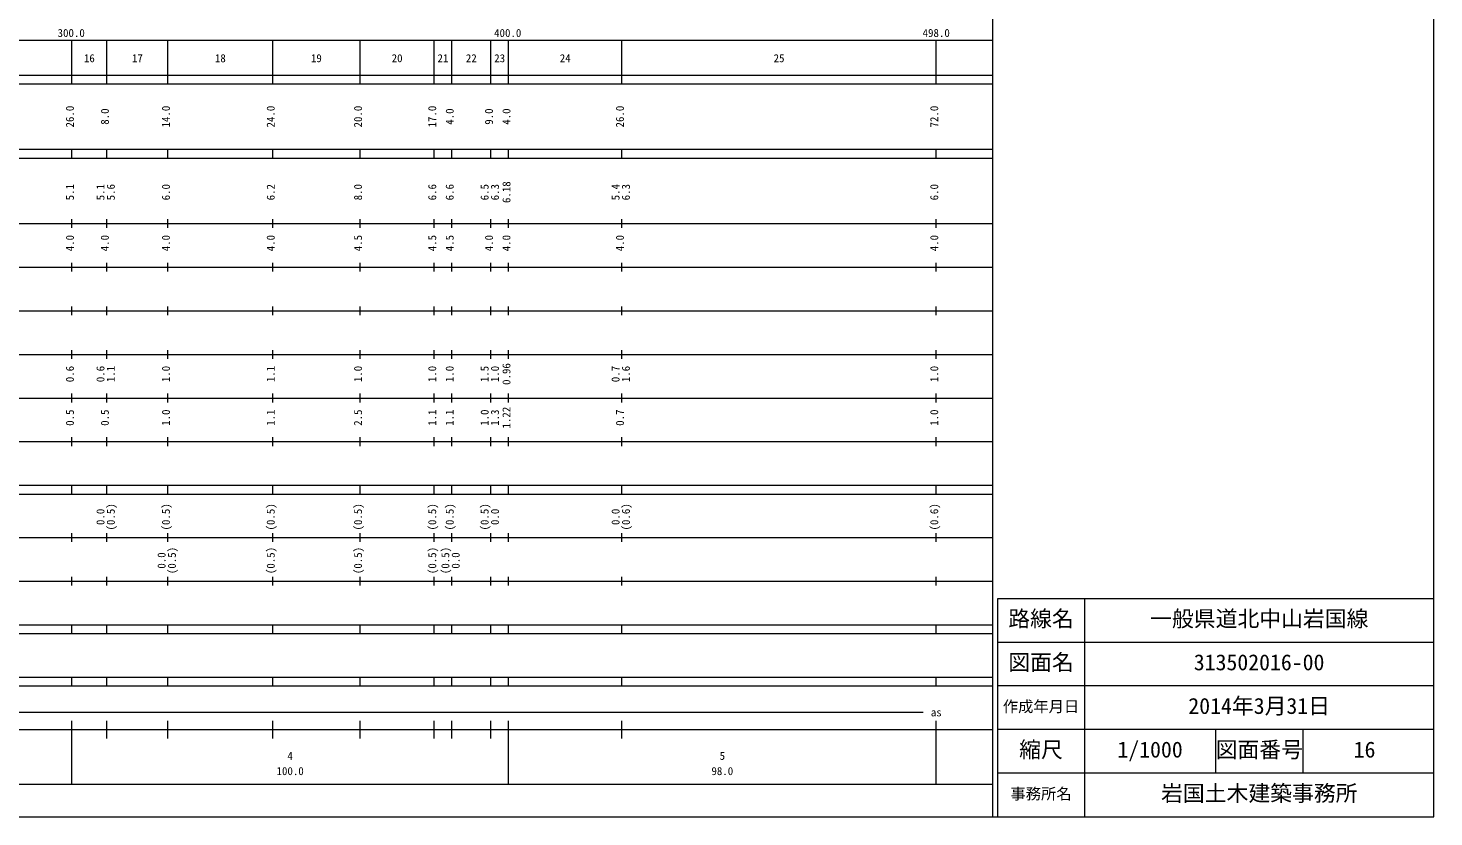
# Model space of a CAD drawing. Units: millimetres on the paper, enlarged 1000 times. Extents: x -625 to 705456, y -625 to 360858.
# Drawn here: x 383423 to 705456, y 858 to 181631 of the extents above; entities that cross this region are included whole.
import ezdxf
from ezdxf.enums import TextEntityAlignment as Align

# ---------------------------------------------------------------- set-up
doc = ezdxf.new("R2010")
doc.units = ezdxf.units.MM
doc.header["$LTSCALE"] = 1000
doc.layers.add('S-SUV', color=7, linetype='Continuous', lineweight=13)
doc.styles.add('ＭＳ ゴシック', font='')
doc.styles.get('ＭＳ ゴシック').set_extended_font_data('MS Gothic')

msp = doc.modelspace()

# ---------------------------------------------------------------- linework, layer by layer
at = {"layer": 'S-SUV'}
for p, q in [((705456, 858), (705456, 360858)), ((604456, 858), (604456, 350858)), ((93456, 178858), (604456, 178858)), ((393456, 168858), (393456, 178858)), ((401456, 168858), (401456, 178858)), ((415456, 168858), (415456, 178858)), ((439456, 168858), (439456, 178858)), ((459456, 168858), (459456, 178858)), ((476456, 168858), (476456, 178858)), ((480456, 168858), (480456, 178858)), ((489456, 168858), (489456, 178858)), ((493456, 168858), (493456, 178858)), ((519456, 168858), (519456, 178858)), ((591456, 168858), (591456, 178858)), ((65456, 170858), (604456, 170858)), ((65456, 168858), (604456, 168858)), ((65456, 153858), (604456, 153858)), ((65456, 151858), (604456, 151858)), ((393456, 151858), (393456, 153858)), ((401456, 151858), (401456, 153858)), ((415456, 151858), (415456, 153858)), ((439456, 151858), (439456, 153858)), ((459456, 151858), (459456, 153858)), ((476456, 151858), (476456, 153858)), ((480456, 151858), (480456, 153858)), ((489456, 151858), (489456, 153858)), ((493456, 151858), (493456, 153858)), ((519456, 151858), (519456, 153858)), ((591456, 151858), (591456, 153858)), ((65456, 136858), (604456, 136858)), ((393456, 135858), (393456, 137858)), ((401456, 135858), (401456, 137858)), ((415456, 135858), (415456, 137858)), ((439456, 135858), (439456, 137858)), ((459456, 135858), (459456, 137858)), ((476456, 135858), (476456, 137858)), ((480456, 135858), (480456, 137858)), ((489456, 135858), (489456, 137858)), ((493456, 135858), (493456, 137858)), ((519456, 135858), (519456, 137858)), ((591456, 135858), (591456, 137858)), ((71456, 126858), (604456, 126858)), ((393456, 125858), (393456, 127858)), ((401456, 125858), (401456, 127858)), ((415456, 125858), (415456, 127858)), ((439456, 125858), (439456, 127858)), ((459456, 125858), (459456, 127858)), ((476456, 125858), (476456, 127858)), ((480456, 125858), (480456, 127858)), ((489456, 125858), (489456, 127858)), ((493456, 125858), (493456, 127858)), ((519456, 125858), (519456, 127858)), ((591456, 125858), (591456, 127858)), ((77456, 116858), (604456, 116858)), ((393456, 115858), (393456, 117858)), ((401456, 115858), (401456, 117858)), ((415456, 115858), (415456, 117858)), ((439456, 115858), (439456, 117858)), ((459456, 115858), (459456, 117858)), ((476456, 115858), (476456, 117858)), ((480456, 115858), (480456, 117858)), ((489456, 115858), (489456, 117858)), ((493456, 115858), (493456, 117858)), ((519456, 115858), (519456, 117858)), ((591456, 115858), (591456, 117858)), ((71456, 106858), (604456, 106858)), ((393456, 105858), (393456, 107858)), ((401456, 105858), (401456, 107858)), ((415456, 105858), (415456, 107858)), ((439456, 105858), (439456, 107858)), ((459456, 105858), (459456, 107858)), ((476456, 105858), (476456, 107858)), ((480456, 105858), (480456, 107858)), ((489456, 105858), (489456, 107858)), ((493456, 105858), (493456, 107858)), ((519456, 105858), (519456, 107858)), ((591456, 105858), (591456, 107858)), ((77456, 96858), (604456, 96858)), ((393456, 95858), (393456, 97858)), ((401456, 95858), (401456, 97858)), ((415456, 95858), (415456, 97858)), ((439456, 95858), (439456, 97858)), ((459456, 95858), (459456, 97858)), ((476456, 95858), (476456, 97858)), ((480456, 95858), (480456, 97858)), ((489456, 95858), (489456, 97858)), ((493456, 95858), (493456, 97858)), ((519456, 95858), (519456, 97858)), ((591456, 95858), (591456, 97858)), ((393456, 85858), (393456, 87858)), ((401456, 85858), (401456, 87858)), ((415456, 85858), (415456, 87858)), ((439456, 85858), (439456, 87858)), ((459456, 85858), (459456, 87858)), ((476456, 85858), (476456, 87858)), ((480456, 85858), (480456, 87858)), ((489456, 85858), (489456, 87858)), ((493456, 85858), (493456, 87858)), ((519456, 85858), (519456, 87858)), ((591456, 85858), (591456, 87858)), ((71456, 86858), (604456, 86858)), ((65456, 76858), (604456, 76858)), ((65456, 74858), (604456, 74858)), ((393456, 74858), (393456, 76858)), ((401456, 74858), (401456, 76858)), ((415456, 74858), (415456, 76858)), ((439456, 74858), (439456, 76858)), ((459456, 74858), (459456, 76858)), ((476456, 74858), (476456, 76858)), ((480456, 74858), (480456, 76858)), ((489456, 74858), (489456, 76858)), ((493456, 74858), (493456, 76858)), ((519456, 74858), (519456, 76858)), ((591456, 74858), (591456, 76858)), ((74456, 64858), (604456, 64858)), ((393456, 63858), (393456, 65858)), ((401456, 63858), (401456, 65858)), ((415456, 63858), (415456, 65858)), ((439456, 63858), (439456, 65858)), ((459456, 63858), (459456, 65858)), ((476456, 63858), (476456, 65858)), ((480456, 63858), (480456, 65858)), ((489456, 63858), (489456, 65858)), ((493456, 63858), (493456, 65858)), ((519456, 63858), (519456, 65858)), ((591456, 63858), (591456, 65858)), ((65456, 54858), (604456, 54858)), ((393456, 53858), (393456, 55858)), ((401456, 53858), (401456, 55858)), ((415456, 53858), (415456, 55858)), ((439456, 53858), (439456, 55858)), ((459456, 53858), (459456, 55858)), ((476456, 53858), (476456, 55858)), ((480456, 53858), (480456, 55858)), ((489456, 53858), (489456, 55858)), ((493456, 53858), (493456, 55858)), ((519456, 53858), (519456, 55858)), ((591456, 53858), (591456, 55858)), ((705456, 50858), (605456, 50858)), ((605456, 50858), (605456, 858)), ((625456, 50858), (625456, 858)), ((65456, 44858), (604456, 44858)), ((65456, 42858), (604456, 42858)), ((393456, 42858), (393456, 44858)), ((401456, 42858), (401456, 44858)), ((415456, 42858), (415456, 44858)), ((439456, 42858), (439456, 44858)), ((459456, 42858), (459456, 44858)), ((476456, 42858), (476456, 44858)), ((480456, 42858), (480456, 44858)), ((489456, 42858), (489456, 44858)), ((493456, 42858), (493456, 44858)), ((519456, 42858), (519456, 44858)), ((591456, 42858), (591456, 44858)), ((705456, 40858), (605456, 40858)), ((65456, 32858), (604456, 32858)), ((393456, 30858), (393456, 32858)), ((401456, 30858), (401456, 32858)), ((415456, 30858), (415456, 32858)), ((439456, 30858), (439456, 32858)), ((459456, 30858), (459456, 32858)), ((476456, 30858), (476456, 32858)), ((480456, 30858), (480456, 32858)), ((489456, 30858), (489456, 32858)), ((493456, 30858), (493456, 32858)), ((519456, 30858), (519456, 32858)), ((591456, 30858), (591456, 32858)), ((65456, 30858), (604456, 30858)), ((705456, 30858), (605456, 30858)), ((96456, 24858), (588456, 24858)), ((393456, 8358), (393456, 22858)), ((401456, 18858), (401456, 22858)), ((415456, 18858), (415456, 22858)), ((439456, 18858), (439456, 22858)), ((459456, 18858), (459456, 22858)), ((476456, 18858), (476456, 22858)), ((480456, 18858), (480456, 22858)), ((489456, 18858), (489456, 22858)), ((493456, 8358), (493456, 22858)), ((519456, 18858), (519456, 22858)), ((591456, 8358), (591456, 22858)), ((65456, 20858), (604456, 20858)), ((705456, 20858), (605456, 20858)), ((655456, 20858), (655456, 10858)), ((675456, 20858), (675456, 10858)), ((705456, 10858), (605456, 10858)), ((93456, 8358), (604456, 8358)), ((65456, 858), (705456, 858))]:
    msp.add_line(p, q, dxfattribs=at)

# ---------------------------------------------------------------- texts
at = {"layer": 'S-SUV', "style": 'ＭＳ ゴシック'}
for s, height, p in [('300.0', 1833, (390175, 179052)), ('400.0', 1833, (490175, 179052)), ('498.0', 1833, (588331, 179053)), ('16', 1833, (396206, 173263)), ('17', 1833, (407206, 173263)), ('18', 1833, (426206, 173263)), ('19', 1833, (448206, 173263)), ('20', 1833, (466706, 173263)), ('21', 1833, (477206, 173263)), ('22', 1833, (483706, 173263)), ('23', 1833, (490206, 173263)), ('24', 1833, (505206, 173263)), ('25', 1833, (554206, 173263)), ('路線名', 3666, (607956, 43358)), ('路線名', 3666, (607956, 43358)), ('一般県道北中山岩国線', 3666, (640456, 43358)), ('図面名', 3666, (607956, 33358)), ('図面名', 3666, (607956, 33358)), ('313502016-00', 3666, (650456, 33358)), ('作成年月日', 2566, (606706, 24108)), ('作成年月日', 2566, (606706, 24108)), ('2014年3月31日', 3666, (649206, 23358)), ('as', 1833, (590206, 23358)), ('縮尺', 3666, (610456, 13358)), ('縮尺', 3666, (610456, 13358)), ('1/1000', 3666, (632956, 13358)), ('図面番号', 3666, (655456, 13358)), ('図面番号', 3666, (655456, 13358)), ('16', 3666, (687081, 13358)), ('4', 1833, (442831, 13381)), ('5', 1833, (541831, 13381)), ('100.0', 1833, (440331, 9891)), ('98.0', 1833, (539956, 9891)), ('事務所名', 2566, (608456, 4108)), ('事務所名', 2566, (608456, 4108)), ('岩国土木建築事務所', 3666, (642956, 3358))]:
    msp.add_text(s, height=height, dxfattribs=at).set_placement(p, align=Align.BOTTOM_LEFT)
for s, p in [('26.0', (394456, 158858)), ('8.0', (402456, 159483)), ('14.0', (416456, 158858)), ('24.0', (440456, 158858)), ('20.0', (460456, 158858)), ('17.0', (477456, 158858)), ('4.0', (481456, 159483)), ('9.0', (490456, 159483)), ('4.0', (494456, 159483)), ('26.0', (520456, 158858)), ('72.0', (592456, 158858)), ('5.1', (394456, 142157)), ('5.1', (401456, 142157)), ('5.6', (403826, 142157)), ('6.0', (416456, 142157)), ('6.2', (440456, 142157)), ('8.0', (460456, 142157)), ('6.6', (477456, 142157)), ('6.6', (481456, 142157)), ('6.5', (489456, 142157)), ('6.3', (491826, 142157)), ('6.18', (494456, 141532)), ('5.4', (519456, 142157)), ('6.3', (521826, 142157)), ('6.0', (592456, 142157)), ('4.0', (394456, 130483)), ('4.0', (402456, 130483)), ('4.0', (416456, 130483)), ('4.0', (440456, 130483)), ('4.5', (460456, 130483)), ('4.5', (477456, 130483)), ('4.5', (481456, 130483)), ('4.0', (490456, 130483)), ('4.0', (494456, 130483)), ('4.0', (520456, 130483)), ('4.0', (592456, 130483)), ('0.6', (394456, 100483)), ('0.6', (401456, 100483)), ('1.1', (403826, 100483)), ('1.0', (416456, 100483)), ('1.1', (440456, 100483)), ('1.0', (460456, 100483)), ('1.0', (477456, 100483)), ('1.0', (481456, 100483)), ('1.5', (489456, 100483)), ('1.0', (491826, 100483)), ('0.96', (494456, 99858)), ('0.7', (519456, 100483)), ('1.6', (521826, 100483)), ('1.0', (592456, 100483)), ('0.5', (394456, 90483)), ('0.5', (402456, 90483)), ('1.0', (416456, 90483)), ('1.1', (440456, 90483)), ('2.5', (460456, 90483)), ('1.1', (477456, 90483)), ('1.1', (481456, 90483)), ('1.0', (489456, 90483)), ('1.3', (491826, 90483)), ('1.22', (494456, 89858)), ('0.7', (520456, 90483)), ('1.0', (592456, 90483)), ('0.0', (401456, 67747)), ('(0.5)', (403826, 66497)), ('(0.5)', (416456, 66497)), ('(0.5)', (440456, 66497)), ('(0.5)', (460456, 66497)), ('(0.5)', (477456, 66497)), ('(0.5)', (481456, 66497)), ('(0.5)', (489456, 66497)), ('0.0', (491826, 67747)), ('0.0', (519456, 67747)), ('(0.6)', (521826, 66497)), ('(0.6)', (592456, 66497)), ('0.0', (415456, 57747)), ('(0.5)', (417826, 56497)), ('(0.5)', (440456, 56497)), ('(0.5)', (460456, 56497)), ('(0.5)', (477456, 56497)), ('(0.5)', (480456, 56497)), ('0.0', (482826, 57747))]:
    msp.add_text(s, height=1833, rotation=90, dxfattribs=at).set_placement(p, align=Align.BOTTOM_LEFT)

doc.saveas('drawing.dxf')
